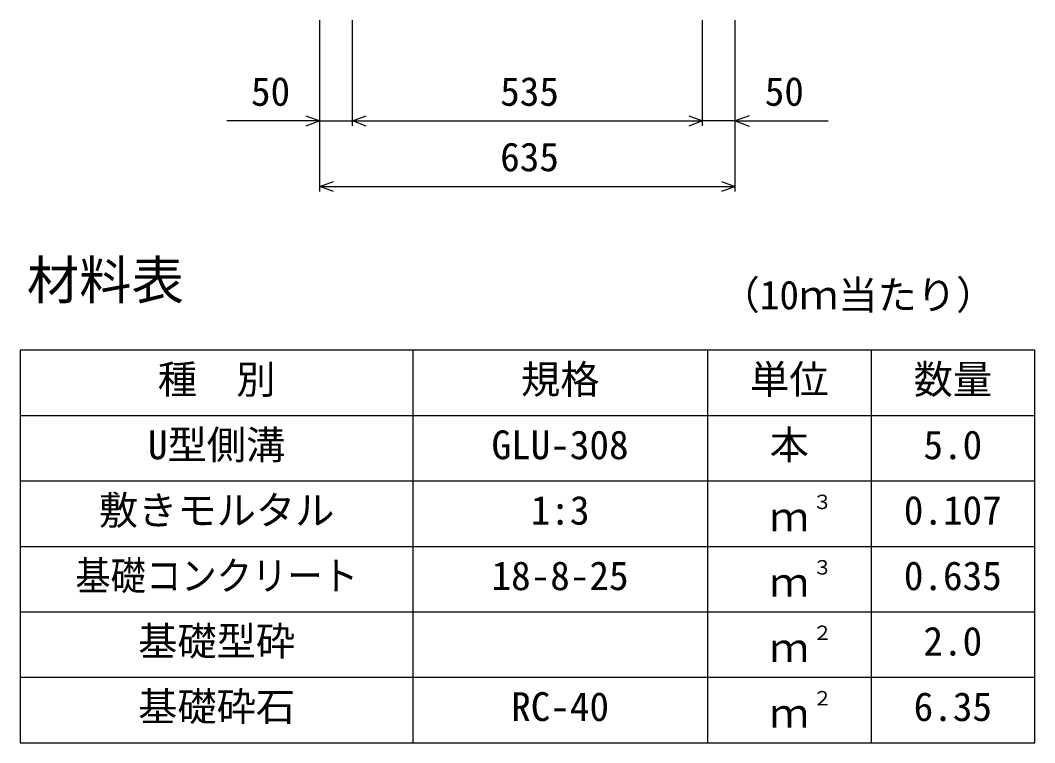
# Model space of a CAD drawing. Units: millimetres, scale not verified. Extents: x -25200 to 25200, y -8910 to 8910.
# Drawn here: x 6631 to 8181, y -574 to 530 of the extents above; entities that cross this region are included whole.
import ezdxf
from ezdxf.enums import TextEntityAlignment as Align

# ---------------------------------------------------------------- set-up
doc = ezdxf.new("R2010")
doc.units = ezdxf.units.MM
doc.header["$LTSCALE"] = 30
for name, color, linetype, lineweight in [('0-0_DIM', 7, 'Continuous', 25), ('0-3_HYO', 3, 'Continuous', 25), ('0-4_HYO2', 4, 'Continuous', 25), ('0-7_TXT', 7, 'Continuous', 25)]:
    doc.layers.add(name, color=color, linetype=linetype, lineweight=lineweight)
doc.styles.add('ＭＳ ゴシック', font='')
doc.styles.get('ＭＳ ゴシック').set_extended_font_data('MS Gothic')

msp = doc.modelspace()

# ---------------------------------------------------------------- linework, layer by layer
at = {"layer": '0-0_DIM'}
for p, q in [((7088.6, 268.68), (7088.6, 530.05)), ((7138.6, 368.68), (7138.6, 530.05)), ((7673.6, 368.68), (7673.6, 530.05)), ((7723.6, 268.68), (7723.6, 530.05)), ((7088.6, 376.18), (6946.8, 376.18)), ((7088.6, 376.18), (7138.6, 376.18)), ((7138.6, 376.18), (7673.6, 376.18)), ((7723.6, 376.18), (7673.6, 376.18)), ((7723.6, 376.18), (7865.39, 376.18)), ((7088.6, 276.18), (7723.6, 276.18))]:
    msp.add_line(p, q, dxfattribs=at)
for points in [[(7067.45, 383.88), (7088.6, 376.18), (7067.45, 368.48)], [(7159.74, 368.48), (7138.6, 376.18), (7159.74, 383.88)], [(7652.45, 383.88), (7673.6, 376.18), (7652.45, 368.48)], [(7744.74, 383.88), (7723.6, 376.18), (7744.74, 368.48)], [(7109.74, 268.48), (7088.6, 276.18), (7109.74, 283.88)], [(7702.45, 283.88), (7723.6, 276.18), (7702.45, 268.48)]]:
    msp.add_lwpolyline(points, dxfattribs=at)
at = {"layer": '0-3_HYO'}
for p, q in [((7231.1, 26.18), (7231.1, -573.82)), ((7681.1, 26.18), (7681.1, -573.82)), ((7931.1, 26.18), (7931.1, -573.82)), ((6631.1, -73.82), (8181.1, -73.82))]:
    msp.add_line(p, q, dxfattribs=at)
msp.add_lwpolyline([(6631.1, -573.82), (8181.1, -573.82), (8181.1, 26.18), (6631.1, 26.18)], close=True, dxfattribs=at)
at = {"layer": '0-4_HYO2'}
for p, q in [((6631.1, -173.82), (8181.1, -173.82)), ((6631.1, -273.82), (8181.1, -273.82)), ((6631.1, -373.82), (8181.1, -373.82)), ((6631.1, -473.82), (8181.1, -473.82))]:
    msp.add_line(p, q, dxfattribs=at)

# ---------------------------------------------------------------- texts
at = {"layer": '0-0_DIM', "style": 'ＭＳ ゴシック'}
for s, p in [('50', (6983.6, 386.18)), ('535', (7364.36, 386.18)), ('50', (7768.6, 386.18)), ('635', (7364.36, 286.18))]:
    msp.add_text(s, height=43.99, dxfattribs=at).set_placement(p, align=Align.BOTTOM_LEFT)
at = {"layer": '0-7_TXT', "style": 'ＭＳ ゴシック'}
for s, height, p in [('材料表', 58.65, (6641.1, 86.18)), ('（10ｍ当たり）', 43.99, (7701.09, 75.18)), ('種\u3000別', 43.99, (6841.1, -53.82)), ('規格', 43.99, (7396.1, -53.82)), ('単位', 43.99, (7746.1, -53.82)), ('数量', 43.99, (7996.1, -53.82)), ('U型側溝', 43.99, (6826.1, -153.82)), ('本', 43.99, (7776.1, -153.82)), ('GLU-308', 43.99, (7351.1, -153.82)), ('5.0', 43.99, (8011.1, -153.82)), ('敷きモルタル', 43.99, (6751.1, -253.82)), ('1:3', 43.99, (7411.1, -253.82)), ('３', 21.99, (7841.64, -223.45)), ('0.107', 43.99, (7981.1, -253.82)), ('ｍ', 43.99, (7776.1, -263.82)), ('３', 21.99, (7841.64, -323.45)), ('18-8-25', 43.99, (7351.1, -353.82)), ('0.635', 43.99, (7981.1, -353.82)), ('ｍ', 43.99, (7776.1, -363.82)), ('基礎型砕', 43.99, (6811.1, -453.82)), ('２', 21.99, (7841.64, -423.45)), ('2.0', 43.99, (8011.1, -453.82)), ('ｍ', 43.99, (7776.1, -463.82)), ('基礎砕石', 43.99, (6811.1, -553.82)), ('RC-40', 43.99, (7381.1, -553.82)), ('２', 21.99, (7841.64, -523.45)), ('6.35', 43.99, (7996.1, -553.82)), ('ｍ', 43.99, (7776.1, -563.82))]:
    msp.add_text(s, height=height, dxfattribs=at).set_placement(p, align=Align.BOTTOM_LEFT)
at = {"layer": '0-7_TXT', "style": 'ＭＳ ゴシック', "width": 0.9}
msp.add_text('基礎コンクリート', height=43.99, dxfattribs=at).set_placement((6715.1, -353.82), align=Align.BOTTOM_LEFT)

doc.saveas('drawing.dxf')
